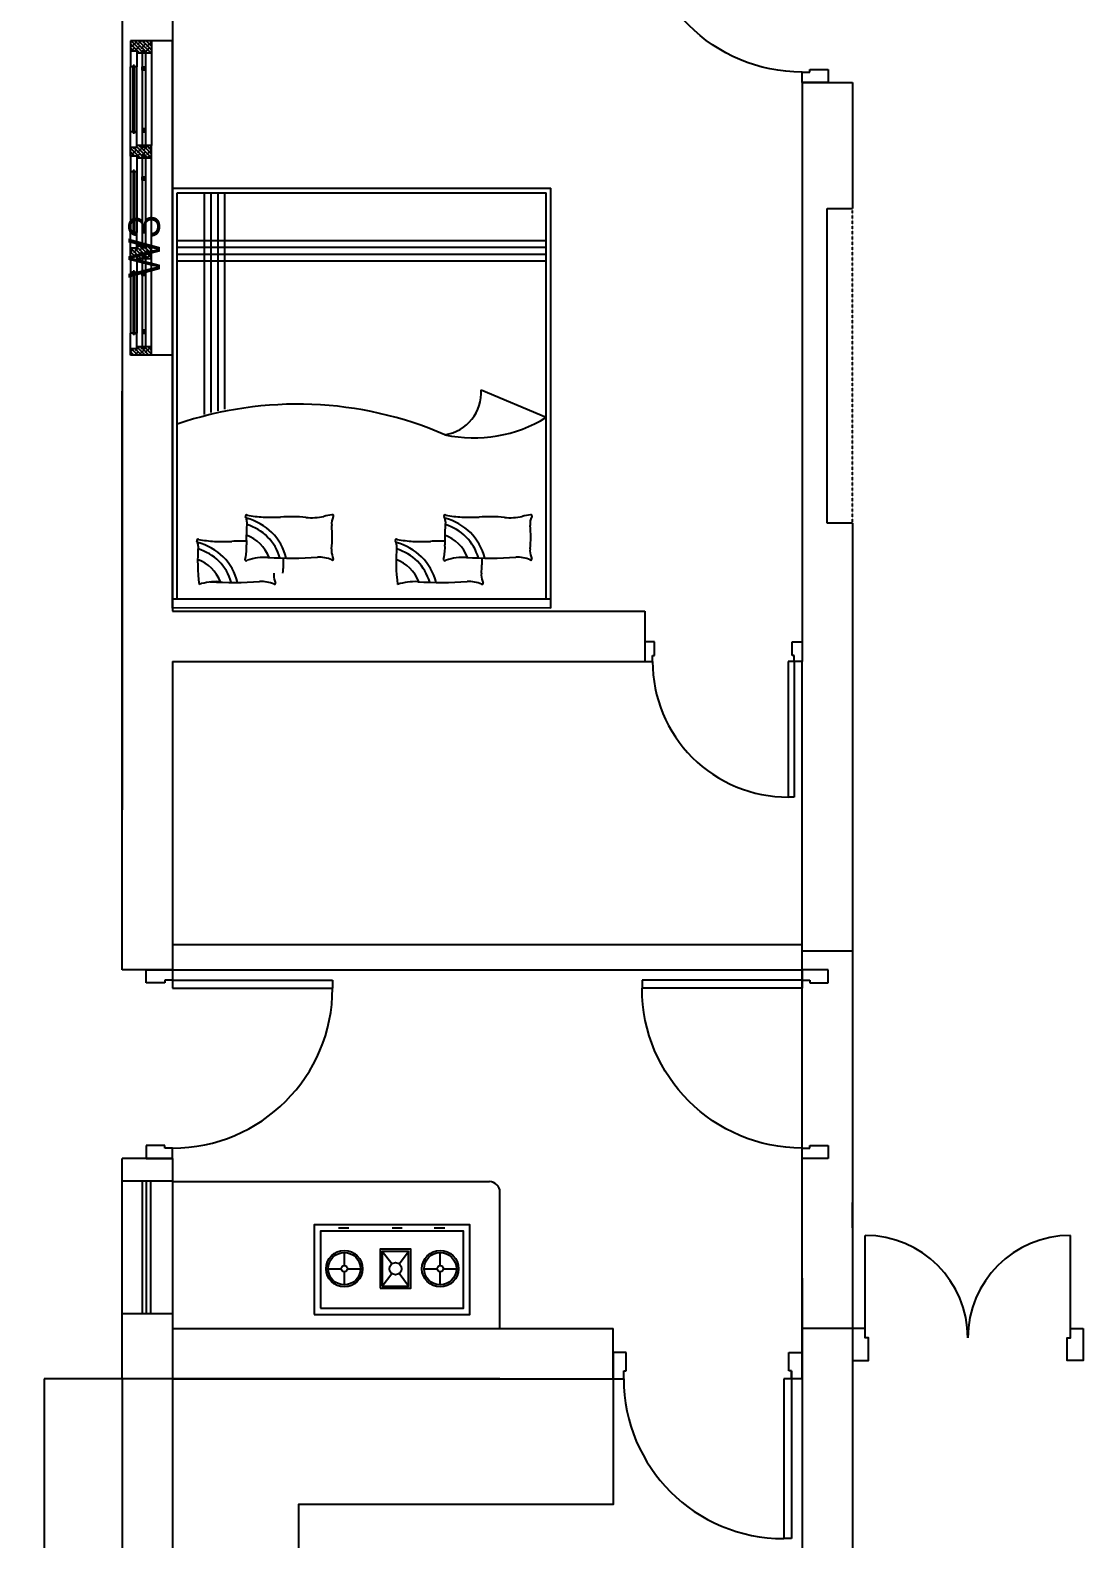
# Model space of a CAD drawing. Extents: x -4409 to 83729, y -39415 to 28842.
# Drawn here: x 8569 to 13557, y -33771 to -26578 of the extents above; entities that cross this region are included whole.
import ezdxf

# ---------------------------------------------------------------- set-up
doc = ezdxf.new("R2010")
doc.units = 0
doc.linetypes.add('HIDDEN2', pattern=[0.1875, 0.125, -0.0625])
doc.layers.get('0').update_dxf_attribs({"linetype": 'CONTINUOUS'})
doc.layers.get('DEFPOINTS').update_dxf_attribs({"linetype": 'CONTINUOUS'})
for name, color, linetype in [('12_TEXT', 54, 'CONTINUOUS'), ('1_WALL', 7, 'CONTINUOUS'), ('4_JOINERY', 217, 'CONTINUOUS'), ('5_FURNETURE', 35, 'CONTINUOUS'), ('DOORS', 171, 'CONTINUOUS'), ('WWW_CADBLOCKSFREE_COM', 7, 'CONTINUOUS')]:
    doc.layers.add(name, color=color, linetype=linetype)
doc.styles.add('1-100', font='txt', dxfattribs={"height": 24})
doc.styles.add('ROMANS', font='ROMANS.shx')
doc.dimstyles.get("Standard").update_dxf_attribs({"dimtxt": 2.5, "dimasz": 2.5, "dimexe": 1.25, "dimexo": 0.625, "dimtad": 1, "dimcen": 2.5, "dimazin": 3, "dimtfac": 1, "dimtmove": 0, "dimatfit": 3})

# ---------------------------------------------------------------- blocks, each defined once
blk = doc.blocks.new('RYTREYR')
at = {"layer": 'DOORS'}
for p, q in [((6351.54, 1005.98), (6351.54, 1082.23)), ((6351.54, 1082.23), (6355.29, 1082.23)), ((6355.29, 1005.98), (6355.29, 1082.23)), ((6351.54, 1005.98), (6355.29, 1005.98))]:
    blk.add_line(p, q, dxfattribs=at)
at = {"layer": 'DOORS', "linetype": 'CONTINUOUS'}
for p, q in [((6346.54, 993.48), (6346.54, 1005.98)), ((6346.54, 1005.98), (6351.54, 1005.98)), ((6351.54, 1005.98), (6351.54, 1002.23)), ((6351.54, 1002.23), (6352.79, 1002.23)), ((6352.79, 1002.23), (6352.79, 993.48)), ((6430.29, 1002.23), (6430.29, 993.48)), ((6431.54, 1002.23), (6430.29, 1002.23)), ((6436.54, 1005.98), (6431.54, 1005.98)), ((6431.54, 1005.98), (6431.54, 1002.23)), ((6436.54, 993.48), (6436.54, 1005.98)), ((6352.79, 993.48), (6346.54, 993.48)), ((6430.29, 993.48), (6436.54, 993.48))]:
    blk.add_line(p, q, dxfattribs=at)
at = {"layer": 'DOORS'}
blk.add_arc((6355.29, 1005.98), 76.25, 0.00387, 89.99831, dxfattribs=at)
blk = doc.blocks.new('ER5T')
at = {"layer": '4_JOINERY', "color": 150}
for p, q in [((169.14, -27.44), (19.14, -27.44)), ((19.14, -27.44), (19.14, -47.44)), ((169.14, -27.44), (169.14, -47.44)), ((19.14, -37.44), (25.14, -37.44)), ((19.14, -37.44), (69.14, -37.44)), ((19.14, -38.24), (19.94, -37.44)), ((19.14, -40.04), (21.74, -37.44)), ((19.14, -41.83), (23.53, -37.44)), ((19.14, -37.44), (19.14, -47.44)), ((19.14, -43.63), (25.14, -37.63)), ((19.14, -38.68), (19.37, -38.91)), ((19.14, -45.43), (25.14, -39.43)), ((19.14, -40.47), (20.27, -41.6)), ((19.14, -47.22), (24.47, -41.88)), ((19.14, -42.27), (21.16, -44.3)), ((19.82, -37.56), (22.06, -39.81)), ((20.72, -40.25), (22.96, -42.5)), ((20.72, -47.44), (25.14, -43.02)), ((21.61, -42.95), (23.86, -45.19)), ((22.51, -38.46), (24.44, -40.38)), ((23.29, -37.44), (23.86, -38.01)), ((23.41, -41.15), (25.14, -42.88)), ((24.28, -40.38), (69.99, -40.38)), ((24.28, -40.38), (24.28, -41.88)), ((24.28, -41.88), (69.99, -41.88)), ((25.08, -37.44), (25.14, -37.49)), ((25.14, -37.44), (25.14, -44.44)), ((31.64, -41.8), (33.05, -40.38)), ((31.64, -41.35), (32.61, -40.38)), ((31.64, -40.91), (32.16, -40.38)), ((31.64, -40.47), (31.72, -40.38)), ((31.64, -40.38), (33.14, -40.38)), ((31.64, -41.88), (31.64, -40.38)), ((33.14, -41.88), (31.64, -41.88)), ((31.99, -41.88), (33.14, -40.74)), ((32.43, -41.88), (33.14, -41.18)), ((32.87, -41.88), (33.14, -41.62)), ((33.14, -40.38), (33.14, -41.88)), ((62.64, -40.38), (61.14, -40.38)), ((61.14, -40.38), (61.14, -41.88)), ((62.28, -41.88), (61.14, -40.74)), ((61.84, -41.88), (61.14, -41.18)), ((61.4, -41.88), (61.14, -41.62)), ((61.14, -41.88), (62.64, -41.88)), ((62.64, -41.8), (61.22, -40.38)), ((62.64, -41.35), (61.67, -40.38)), ((62.64, -40.91), (62.11, -40.38)), ((62.64, -40.47), (62.55, -40.38)), ((62.64, -41.88), (62.64, -40.38)), ((75.14, -37.44), (69.14, -37.44)), ((69.14, -37.44), (69.14, -44.44)), ((69.14, -37.92), (69.62, -37.44)), ((69.14, -39.71), (71.41, -37.44)), ((69.14, -43.31), (75.01, -37.44)), ((69.14, -42.59), (69.94, -43.4)), ((69.37, -37.44), (70.84, -38.91)), ((69.5, -39.36), (71.74, -41.6)), ((69.8, -44.44), (75.14, -39.1)), ((69.99, -40.66), (73.21, -37.44)), ((69.99, -40.38), (69.99, -41.88)), ((70.14, -45.9), (74.28, -41.75)), ((70.39, -42.05), (72.64, -44.3)), ((70.39, -47.44), (75.14, -42.69)), ((71.29, -37.56), (73.54, -39.81)), ((72.19, -40.25), (74.43, -42.5)), ((73.09, -42.95), (74.58, -44.44)), ((73.99, -38.46), (75.14, -39.61)), ((74.28, -40.38), (117.99, -40.38)), ((74.28, -40.38), (74.28, -41.88)), ((74.28, -41.88), (117.99, -41.88)), ((74.76, -37.44), (75.14, -37.81)), ((75.14, -37.44), (75.14, -44.44)), ((117.14, -37.44), (75.14, -37.44)), ((84.14, -41.8), (85.55, -40.38)), ((84.14, -41.35), (85.11, -40.38)), ((84.14, -40.91), (84.66, -40.38)), ((84.14, -40.47), (84.22, -40.38)), ((84.14, -40.38), (85.64, -40.38)), ((84.14, -41.88), (84.14, -40.38)), ((85.64, -41.88), (84.14, -41.88)), ((84.49, -41.88), (85.64, -40.74)), ((84.93, -41.88), (85.64, -41.18)), ((85.37, -41.88), (85.64, -41.62)), ((85.64, -40.38), (85.64, -41.88)), ((110.64, -40.38), (109.14, -40.38)), ((109.14, -40.38), (109.14, -41.88)), ((110.28, -41.88), (109.14, -40.74)), ((109.84, -41.88), (109.14, -41.18)), ((109.4, -41.88), (109.14, -41.62)), ((109.14, -41.88), (110.64, -41.88)), ((110.64, -41.8), (109.22, -40.38)), ((110.64, -41.35), (109.67, -40.38)), ((110.64, -40.91), (110.11, -40.38)), ((110.64, -40.47), (110.55, -40.38)), ((110.64, -41.88), (110.64, -40.38)), ((123.14, -37.44), (117.14, -37.44)), ((117.14, -37.44), (117.14, -44.44)), ((117.14, -37.6), (117.29, -37.44)), ((117.14, -39.39), (119.09, -37.44)), ((117.14, -42.98), (122.68, -37.44)), ((117.14, -37.52), (117.62, -38.01)), ((117.14, -39.32), (118.52, -40.7)), ((117.48, -44.44), (123.14, -38.78)), ((117.91, -41.88), (119.42, -43.4)), ((117.94, -40.38), (120.89, -37.44)), ((117.99, -40.38), (117.99, -41.88)), ((118.14, -45.58), (122.28, -41.43)), ((118.14, -47.37), (123.14, -42.37)), ((118.85, -37.44), (120.32, -38.91)), ((118.97, -39.36), (121.21, -41.6)), ((119.87, -42.05), (122.11, -44.3)), ((120.76, -37.56), (123.01, -39.81)), ((121.66, -40.25), (122.28, -40.87)), ((122.28, -40.38), (165.99, -40.38)), ((122.28, -40.38), (122.28, -41.88)), ((122.28, -41.88), (165.99, -41.88)), ((122.56, -42.95), (123.14, -43.52)), ((123.14, -37.44), (123.14, -44.44)), ((169.14, -37.44), (123.14, -37.44)), ((129.64, -41.8), (131.05, -40.38)), ((129.64, -41.35), (130.61, -40.38)), ((129.64, -40.91), (130.16, -40.38)), ((129.64, -40.47), (129.72, -40.38)), ((129.64, -40.38), (131.14, -40.38)), ((129.64, -41.88), (129.64, -40.38)), ((131.14, -41.88), (129.64, -41.88)), ((129.99, -41.88), (131.14, -40.74)), ((130.43, -41.88), (131.14, -41.18)), ((130.87, -41.88), (131.14, -41.62)), ((131.14, -40.38), (131.14, -41.88)), ((158.64, -40.38), (157.14, -40.38)), ((157.14, -40.38), (157.14, -41.88)), ((158.28, -41.88), (157.14, -40.74)), ((157.84, -41.88), (157.14, -41.18)), ((157.4, -41.88), (157.14, -41.62)), ((157.14, -41.88), (158.64, -41.88)), ((158.64, -41.8), (157.22, -40.38)), ((158.64, -41.35), (157.67, -40.38)), ((158.64, -40.91), (158.11, -40.38)), ((158.64, -40.47), (158.55, -40.38)), ((158.64, -41.88), (158.64, -40.38)), ((169.14, -37.44), (165.14, -37.44)), ((165.14, -37.44), (165.14, -44.44)), ((165.14, -39.07), (166.77, -37.44)), ((165.14, -39.64), (165.3, -39.81)), ((165.14, -42.66), (165.91, -41.88)), ((165.16, -44.44), (169.14, -40.46)), ((165.58, -41.88), (166.2, -42.5)), ((165.62, -40.38), (168.56, -37.44)), ((165.75, -38.46), (167.99, -40.7)), ((165.99, -41.81), (169.14, -38.66)), ((165.99, -40.38), (165.99, -41.88)), ((166.14, -45.25), (169.14, -42.25)), ((166.52, -37.44), (167.1, -38.01)), ((166.65, -41.15), (168.89, -43.4)), ((168.32, -37.44), (169.14, -38.25)), ((168.44, -39.36), (169.14, -40.05)), ((19.14, -45.86), (19.37, -46.09)), ((19.14, -47.44), (24.14, -47.44)), ((19.82, -44.74), (22.06, -46.99)), ((22.51, -45.64), (24.14, -47.27)), ((22.51, -47.44), (24.14, -45.81)), ((24.14, -44.44), (24.14, -47.44)), ((24.14, -44.44), (25.14, -44.44)), ((24.14, -47.44), (31.64, -47.44)), ((24.31, -43.85), (24.9, -44.44)), ((25.14, -44.44), (31.64, -44.44)), ((31.04, -45.64), (31.04, -46.24)), ((31.64, -45.64), (31.04, -45.64)), ((31.64, -46.24), (31.04, -46.24)), ((62.64, -44.44), (31.64, -44.44)), ((31.64, -44.44), (31.64, -45.64)), ((62.64, -45.64), (31.64, -45.64)), ((62.64, -46.24), (31.64, -46.24)), ((31.64, -46.24), (31.64, -47.44)), ((62.64, -47.44), (31.64, -47.44)), ((62.64, -44.44), (62.64, -45.64)), ((69.14, -44.44), (62.64, -44.44)), ((62.64, -45.64), (63.24, -45.64)), ((62.64, -46.24), (62.64, -47.44)), ((62.64, -46.24), (63.24, -46.24)), ((70.14, -47.44), (62.64, -47.44)), ((63.24, -45.64), (63.24, -46.24)), ((69.14, -44.39), (69.19, -44.44)), ((70.14, -44.44), (69.14, -44.44)), ((70.14, -44.44), (70.14, -47.44)), ((70.14, -45.39), (70.84, -46.09)), ((70.14, -47.18), (70.39, -47.44)), ((74.14, -47.44), (70.14, -47.44)), ((71.29, -44.74), (73.54, -46.99)), ((72.19, -47.44), (74.14, -45.49)), ((73.99, -45.64), (74.14, -45.79)), ((73.99, -47.44), (74.14, -47.29)), ((74.14, -44.44), (74.14, -47.44)), ((74.14, -44.44), (75.14, -44.44)), ((74.14, -47.44), (81.64, -47.44)), ((75.14, -44.44), (81.64, -44.44)), ((81.04, -45.64), (81.04, -46.24)), ((81.64, -45.64), (81.04, -45.64)), ((81.64, -46.24), (81.04, -46.24)), ((81.64, -44.44), (81.64, -45.64)), ((81.64, -44.44), (110.64, -44.44)), ((81.64, -45.64), (110.64, -45.64)), ((81.64, -46.24), (81.64, -47.44)), ((81.64, -46.24), (110.64, -46.24)), ((81.64, -47.44), (110.64, -47.44)), ((117.14, -44.44), (110.64, -44.44)), ((110.64, -44.44), (110.64, -45.64)), ((110.64, -45.64), (111.24, -45.64)), ((110.64, -46.24), (111.24, -46.24)), ((110.64, -46.24), (110.64, -47.44)), ((118.14, -47.44), (110.64, -47.44)), ((111.24, -45.64), (111.24, -46.24)), ((118.14, -44.44), (117.14, -44.44)), ((118.07, -43.85), (120.32, -46.09)), ((118.14, -44.44), (118.14, -47.44)), ((122.14, -47.44), (118.14, -47.44)), ((118.97, -46.54), (119.87, -47.44)), ((119.87, -47.44), (122.14, -45.17)), ((120.76, -44.74), (122.14, -46.12)), ((121.66, -47.44), (122.14, -46.96)), ((122.14, -44.44), (122.14, -47.44)), ((122.14, -44.44), (123.14, -44.44)), ((122.14, -47.44), (129.64, -47.44)), ((122.87, -44.44), (123.14, -44.17)), ((123.14, -44.44), (129.64, -44.44)), ((129.04, -45.64), (129.04, -46.24)), ((129.64, -45.64), (129.04, -45.64)), ((129.64, -46.24), (129.04, -46.24)), ((129.64, -44.44), (129.64, -45.64)), ((129.64, -44.44), (158.64, -44.44)), ((129.64, -45.64), (158.64, -45.64)), ((129.64, -46.24), (129.64, -47.44)), ((129.64, -46.24), (158.64, -46.24)), ((129.64, -47.44), (158.64, -47.44)), ((158.64, -44.44), (158.64, -45.64)), ((165.14, -44.44), (158.64, -44.44)), ((158.64, -45.64), (159.24, -45.64)), ((158.64, -46.24), (158.64, -47.44)), ((158.64, -46.24), (159.24, -46.24)), ((166.14, -47.44), (158.64, -47.44)), ((159.24, -45.64), (159.24, -46.24)), ((165.14, -43.23), (167.1, -45.19)), ((166.14, -44.44), (165.14, -44.44)), ((166.14, -47.05), (169.14, -44.05)), ((166.14, -44.44), (166.14, -47.44)), ((166.14, -46.03), (167.54, -47.44)), ((169.14, -47.44), (166.14, -47.44)), ((167.54, -43.85), (169.14, -45.44)), ((167.54, -47.44), (169.14, -45.85)), ((168.44, -46.54), (169.14, -47.23))]:
    blk.add_line(p, q, dxfattribs=at)
blk = doc.blocks.new('*D52')
at = {"layer": 'DEFPOINTS', "color": 0}
for p in [(8636.1, -33007.8), (9247.9, -33007.8), (9247.9, -36183.3)]:
    blk.add_point(p, dxfattribs=at)
at = {"layer": 'WWW_CADBLOCKSFREE_COM', "color": 252}
for p, q in [((9247.8, -33007.8), (8635.9, -33007.8)), ((8636.1, -33008), (8636.1, -34578)), ((8636.1, -36183.1), (8636.1, -34613.1)), ((9247.8, -36183.3), (8635.9, -36183.3))]:
    blk.add_line(p, q, dxfattribs=at)
for points in [[(8636.1, -33008), (8636.1, -33008), (8636.1, -33007.8)], [(8636.1, -36183.1), (8636.1, -36183.1), (8636.1, -36183.3)]]:
    blk.add_solid(points, dxfattribs=at)
at = {"layer": 'WWW_CADBLOCKSFREE_COM', "color": 6, "linetype": 'CONTINUOUS', "style": 'ROMANS'}
blk.add_text('3175', height=35, dxfattribs=at).set_placement((8569.4, -34613.1))
blk = doc.blocks.new('TRH')
at = {"layer": 'DOORS'}
for p, q in [((39041.2, 2496.14), (39041.2, 2565.13)), ((39041.2, 2565.13), (39044.2, 2565.13)), ((39044.2, 2496.14), (39044.2, 2565.13)), ((39041.2, 2496.14), (39044.2, 2496.14))]:
    blk.add_line(p, q, dxfattribs=at)
at = {"layer": 'DOORS', "linetype": 'CONTINUOUS'}
for p, q in [((39037.19, 2486.13), (39037.19, 2496.14)), ((39037.19, 2496.14), (39041.2, 2496.14)), ((39041.2, 2496.14), (39041.2, 2493.14)), ((39117.19, 2496.14), (39113.19, 2496.14)), ((39113.19, 2496.14), (39113.19, 2493.14)), ((39117.19, 2486.13), (39117.19, 2496.14)), ((39042.2, 2486.13), (39037.19, 2486.13)), ((39041.2, 2493.14), (39042.2, 2493.14)), ((39042.2, 2493.14), (39042.2, 2486.13)), ((39112.19, 2493.14), (39112.19, 2486.13)), ((39113.19, 2493.14), (39112.19, 2493.14)), ((39112.19, 2486.13), (39117.19, 2486.13))]:
    blk.add_line(p, q, dxfattribs=at)
at = {"layer": 'DOORS'}
blk.add_arc((39044.2, 2496.14), 68.99, 360, 90, dxfattribs=at)
blk = doc.blocks.new('BED10')
at = {"layer": '5_FURNETURE'}
for p, q in [((1957205.28, 85000.25), (1957205.28, 84995.93)), ((1957205.28, 85000.24), (1957385.53, 85000.18)), ((1957385.53, 84995.93), (1957205.28, 84995.93)), ((1957205.28, 84995.93), (1957205.28, 84800.12)), ((1957207.44, 84995.93), (1957207.44, 84802.28)), ((1957383.38, 84995.93), (1957383.38, 84802.28)), ((1957385.53, 85000.25), (1957385.53, 84995.93)), ((1957385.53, 84995.93), (1957385.53, 84800.12)), ((1957238.43, 84896.19), (1957207.44, 84909.32)), ((1957360.74, 84802.28), (1957360.74, 84905.46)), ((1957363.97, 84802.28), (1957363.97, 84906.17)), ((1957367.21, 84802.28), (1957367.21, 84906.99)), ((1957370.44, 84802.28), (1957370.44, 84907.9)), ((1957207.44, 84834.87), (1957383.38, 84834.87)), ((1957207.44, 84831.64), (1957383.38, 84831.64)), ((1957207.44, 84828.41), (1957383.38, 84828.41)), ((1957207.44, 84825.17), (1957383.38, 84825.17)), ((1957383.38, 84802.28), (1957207.44, 84802.28)), ((1957385.53, 84800.12), (1957205.28, 84800.12))]:
    blk.add_line(p, q, dxfattribs=at)
for centre, radius, start, end in [((1957238.02, 84988.43), 0.522, 65.69697, 204.27409), ((1957244.2, 85002.12), 14.5, 245.69697, 273.70364), ((1957270.19, 85013.15), 25.48, 266.60178, 288.51318), ((1957190.43, 84977.74), 88.57, 355.49251, 7.2995), ((1957336.92, 84988.43), 0.522, 65.69697, 204.27409), ((1957343.1, 85002.12), 14.5, 245.69697, 273.70364), ((1957364.77, 85013.15), 25.48, 266.60178, 288.51318), ((1957285.01, 84977.74), 88.57, 355.49251, 7.2995), ((1957224.59, 84982.37), 14.21, 20.98536, 24.27409), ((1957230.09, 84984.48), 8.32, 353.72696, 20.98536), ((1957291.33, 84977.75), 53.29, 173.72696, 181.42787), ((1957257.41, 84798.02), 190.03, 86.60178, 93.70364), ((1957285.2, 84994.29), 26.01, 193.91584, 256.15021), ((1957285.2, 84994.29), 23.1, 195.87947, 253.96809), ((1957285.2, 84994.29), 18.25, 201.0157, 250.13048), ((1957385.91, 84977.75), 53.29, 173.72696, 181.42787), ((1957323.49, 84982.37), 14.21, 20.98536, 24.27409), ((1957328.99, 84984.48), 8.32, 353.72696, 20.98536), ((1957356.31, 84798.02), 190.03, 86.60178, 93.70364), ((1957379.78, 84994.29), 26.01, 193.91584, 256.15021), ((1957379.78, 84994.29), 23.1, 195.87947, 253.96809), ((1957379.78, 84994.29), 18.25, 201.0157, 250.13048), ((1957214.81, 84976.85), 0.522, 65.69697, 204.27409), ((1957201.38, 84970.79), 14.21, 20.98536, 24.27409), ((1957206.88, 84972.9), 8.32, 353.72696, 20.98536), ((1957221, 84990.54), 14.5, 245.69697, 273.70364), ((1957234.21, 84786.43), 190.03, 86.60178, 93.70364), ((1957261.99, 84982.7), 26.01, 193.91584, 256.15021), ((1957261.99, 84982.7), 23.1, 195.87947, 253.96809), ((1957261.99, 84982.7), 18.25, 201.0157, 250.13048), ((1957246.98, 85001.56), 25.48, 266.60178, 288.82177), ((1957255.78, 84977.03), 0.707, 331.37282, 144.10244), ((1957284.78, 84971.32), 29.1, 170.60439, 182.51964), ((1957280.49, 84963.54), 27.45, 151.37282, 152.83714), ((1957309.4, 84976.85), 0.522, 65.69697, 204.27409), ((1957295.97, 84970.79), 14.21, 20.98536, 24.27409), ((1957301.47, 84972.9), 8.32, 353.72696, 20.98536), ((1957315.58, 84990.54), 14.5, 245.69697, 273.70364), ((1957328.79, 84786.43), 190.03, 86.60178, 93.70364), ((1957356.57, 84982.7), 26.01, 193.91584, 256.15021), ((1957356.57, 84982.7), 23.1, 195.87947, 253.96809), ((1957356.57, 84982.7), 18.25, 201.0157, 250.13048), ((1957341.57, 85001.56), 25.48, 266.60178, 288.82177), ((1957350.36, 84977.03), 0.707, 331.37282, 144.10244), ((1957379.36, 84971.32), 29.1, 170.60439, 182.51964), ((1957375.08, 84963.54), 27.45, 151.37282, 152.83714), ((1957268.12, 84966.17), 53.29, 173.72696, 185.6216), ((1957167.22, 84966.15), 88.57, 355.49251, 2.51964), ((1957257.85, 85046.66), 78.36, 268.47657, 273.51644), ((1957266.8, 84901.04), 67.55, 86.48356, 93.51644), ((1957266.57, 84897.44), 71.15, 80.32335, 86.48356), ((1957278.89, 84967.98), 0.539, 228.06567, 32.37807), ((1957282.76, 84970.46), 4.05, 175.49251, 200.77545), ((1957282.87, 84970.5), 4.16, 200.77545, 212.37807), ((1957362.71, 84966.17), 53.29, 173.72696, 185.6216), ((1957261.81, 84966.15), 88.57, 355.49251, 2.51964), ((1957352.43, 85046.66), 78.36, 268.47657, 273.51644), ((1957361.38, 84901.04), 67.55, 86.48356, 93.51644), ((1957361.16, 84897.44), 71.15, 80.32335, 86.48356), ((1957373.48, 84967.98), 0.539, 228.06567, 32.37807), ((1957377.35, 84970.46), 4.05, 175.49251, 200.77545), ((1957377.45, 84970.5), 4.16, 200.77545, 212.37807), ((1957206.81, 84960.13), 8.33, 335.23828, 5.6216), ((1957301.39, 84960.13), 8.33, 335.23828, 5.6216), ((1957214.66, 84956.25), 0.492, 127.10978, 308.09952), ((1957206.93, 85012.5), 57.2, 278.07575, 282.03548), ((1957224.77, 84928.82), 28.36, 84.69404, 102.03548), ((1957234.64, 85035.08), 78.36, 264.69404, 273.51644), ((1957243.59, 84889.45), 67.55, 86.48356, 93.51644), ((1957243.37, 84885.85), 71.15, 80.32335, 86.48356), ((1957255.69, 84956.39), 0.539, 228.06567, 32.37807), ((1957259.56, 84958.87), 4.05, 175.49251, 200.77545), ((1957259.66, 84958.91), 4.16, 200.77545, 212.37807), ((1957309.25, 84956.25), 0.492, 127.10978, 308.09952), ((1957301.51, 85012.5), 57.2, 278.07575, 282.03548), ((1957319.36, 84928.82), 28.36, 84.69404, 102.03548), ((1957329.23, 85035.08), 78.36, 264.69404, 273.51644), ((1957338.17, 84889.45), 67.55, 86.48356, 93.51644), ((1957337.95, 84885.85), 71.15, 80.32335, 86.48356), ((1957350.27, 84956.39), 0.539, 228.06567, 32.37807), ((1957354.14, 84958.87), 4.05, 175.49251, 200.77545), ((1957354.25, 84958.91), 4.16, 200.77545, 212.37807), ((1957241.82, 84854.03), 65.1, 77.67599, 121.87102), ((1957258.82, 84897.44), 20.43, 98.75932, 183.52178), ((1957326.03, 85079.72), 176.68, 246.54735, 288.94044)]:
    blk.add_arc(centre, radius, start, end, dxfattribs=at)

msp = doc.modelspace()

# ---------------------------------------------------------------- linework, layer by layer
for p, q in [((10038.038, -32288.405), (10088.494, -32288.405)), ((10294.963, -32288.405), (10341.727, -32288.405)), ((10494.94, -32288.405), (10545.396, -32288.405)), ((10066.591, -32468.475), (10066.591, -32406.192)), ((10292.704, -32460.16), (10247.608, -32400.708)), ((10327.677, -32460.16), (10372.773, -32400.708)), ((10523.494, -32468.475), (10523.494, -32406.192)), ((9989.61, -32483.173), (10051.894, -32483.173)), ((10066.591, -32560.154), (10066.591, -32497.871)), ((10081.289, -32483.173), (10143.573, -32483.173)), ((10247.608, -32565.718), (10292.704, -32506.266)), ((10372.773, -32565.718), (10327.677, -32506.266)), ((10446.512, -32483.173), (10508.796, -32483.173)), ((10523.494, -32560.154), (10523.494, -32497.871)), ((10538.192, -32483.173), (10600.475, -32483.173))]:
    msp.add_line(p, q)
for points in [[(9922.83, -32701.544), (10664.356, -32701.544), (10664.356, -32274.245), (9922.83, -32274.245)], [(9952.83, -32671.544), (10634.356, -32671.544), (10634.356, -32304.245), (9952.83, -32304.245)], [(10237.608, -32575.718), (10382.773, -32575.718), (10382.773, -32390.708), (10237.608, -32390.708)]]:
    msp.add_lwpolyline(points, close=True)
at = {"color": 1}
msp.add_lwpolyline([(10247.608, -32565.718), (10372.773, -32565.718), (10372.773, -32400.708), (10247.608, -32400.708)], close=True, dxfattribs=at)
for centre, radius in [((10066.591, -32483.173), 86.981), ((10523.494, -32483.173), 86.981), ((10066.591, -32483.173), 14.698), ((10310.19, -32483.213), 28.935), ((10523.494, -32483.173), 14.698)]:
    msp.add_circle(centre, radius)
for centre in [(10066.591, -32483.173), (10523.494, -32483.173)]:
    msp.add_circle(centre, 76.981, dxfattribs=at)
at = {"layer": '1_WALL'}
for p, q in [((9007.882, -22267.819), (9007.882, -30295.354)), ((9247.882, -25687.819), (9247.882, -29347.819)), ((12247.882, -26827.819), (12247.882, -29347.819)), ((12247.882, -26827.819), (12487.882, -26827.819)), ((12487.882, -26827.819), (12487.882, -27427.84)), ((12367.882, -28927.799), (12367.882, -27427.84)), ((12367.882, -27427.84), (12487.882, -27427.84)), ((12487.882, -27437.84), (12487.882, -27437.84)), ((9007.882, -31057.819), (9007.882, -28299.046)), ((12487.882, -28927.799), (12367.882, -28927.799)), ((12487.882, -28927.799), (12487.882, -29587.819)), ((9247.882, -29347.819), (11497.907, -29347.819)), ((9247.882, -29347.819), (11497.907, -29347.819)), ((9247.882, -29587.819), (9247.882, -31057.819)), ((9247.882, -29587.819), (11497.907, -29587.819)), ((12247.882, -32767.819), (12247.882, -29587.819)), ((12487.882, -29587.819), (12487.882, -32767.693)), ((12247.882, -30967.819), (12487.882, -30967.819)), ((9007.882, -33007.819), (9007.882, -31957.819)), ((9247.882, -31957.819), (9247.882, -32767.819)), ((9247.882, -32065.332), (9007.882, -32065.332)), ((12487.882, -32287.819), (12487.882, -32167.819)), ((12247.882, -32527.819), (12247.882, -32767.819)), ((12247.882, -32762.819), (12247.882, -32642.819)), ((9007.882, -32697.154), (9247.882, -32697.154)), ((9247.882, -32767.819), (11347.882, -32767.819)), ((9247.882, -32767.819), (9247.882, -36183.289)), ((11347.882, -33007.819), (11347.882, -32767.819)), ((12247.882, -33007.819), (12247.882, -32767.819)), ((12487.882, -32767.819), (12247.882, -32767.819)), ((12247.882, -32767.819), (12247.882, -36847.819)), ((12247.882, -32772.819), (12247.882, -32892.819)), ((12487.882, -32767.819), (12487.882, -33007.819)), ((12487.882, -32767.819), (12487.882, -36847.819)), ((9007.882, -33007.819), (9007.882, -36423.289)), ((9247.882, -33007.819), (9007.882, -33007.819)), ((9247.882, -33007.819), (11347.882, -33007.819)), ((10937.882, -33007.819), (11347.882, -33007.819))]:
    msp.add_line(p, q, dxfattribs=at)
at = {"layer": '1_WALL', "color": 1, "linetype": 'HIDDEN2'}
msp.add_line((12487.882, -28927.799), (12487.882, -27427.84), dxfattribs=at)
at = {"layer": '1_WALL', "color": 253}
for p, q in [((9247.882, -32067.819), (10757.882, -32067.819)), ((10807.882, -32767.819), (10807.882, -32117.819))]:
    msp.add_line(p, q, dxfattribs=at)
at = {"layer": '1_WALL', "color": 5}
for points in [[(9102.882, -32065.332), (9102.882, -32697.154)], [(9122.882, -32065.332), (9122.882, -32697.154)], [(9142.882, -32065.332), (9142.882, -32697.154)]]:
    msp.add_lwpolyline(points, dxfattribs=at)
at = {"layer": '1_WALL', "color": 253}
msp.add_arc((10757.882, -32117.819), 50, 0, 90, dxfattribs=at)
at = {"layer": '4_JOINERY', "color": 150}
for p, q in [((12548.993, -32813.527), (12548.993, -32324.638)), ((13526.771, -32813.527), (13526.771, -32324.638)), ((12197.882, -32970.319), (12197.882, -33370.319))]:
    msp.add_line(p, q, dxfattribs=at)
for points in [[(12487.882, -32767.693), (12487.882, -32920.471), (12564.271, -32920.471), (12564.271, -32813.527), (12548.993, -32813.527), (12548.993, -32767.819), (12487.882, -32767.819)], [(13587.882, -32767.693), (13587.882, -32920.471), (13511.493, -32920.471), (13511.493, -32813.527), (13526.771, -32813.527), (13526.771, -32767.819), (13587.882, -32767.819)]]:
    msp.add_lwpolyline(points, dxfattribs=at)
for centre, start, end in [((12548.993, -32813.527), 0, 90), ((13526.771, -32813.527), 90, 180)]:
    msp.add_arc(centre, 488.889, start, end, dxfattribs=at)
at = {"layer": '5_FURNETURE'}
msp.add_line((9247.882, -29347.819), (11497.907, -29347.819), dxfattribs=at)
at = {"layer": 'WWW_CADBLOCKSFREE_COM', "color": 7}
for points in [[(11497.907, -29347.819), (11497.907, -29587.819)], [(12247.882, -29347.819), (12247.882, -29587.819)], [(9247.882, -30937.819), (12247.882, -30937.819)], [(9247.882, -31057.819), (9007.882, -31057.819)], [(9247.882, -31057.819), (12247.882, -31057.819)], [(9247.882, -31957.819), (9007.882, -31957.819)], [(10807.882, -33007.819), (9247.882, -33007.819), (9247.882, -36183.289), (11707.882, -36183.289)]]:
    msp.add_lwpolyline(points, dxfattribs=at)
at = {"layer": 'WWW_CADBLOCKSFREE_COM', "color": 8}
msp.add_lwpolyline([(11347.882, -33007.819), (11347.882, -33607.819), (9847.882, -33607.819), (9847.882, -35583.289)], dxfattribs=at)

# ---------------------------------------------------------------- block references
at = {"color": 5, "xscale": 9.374687640517491, "yscale": 9.374687640517491, "zscale": 9.374687640517491, "rotation": 180}
msp.add_blockref('TRH', (378209.377, -6187.295), dxfattribs=at)
at = {"layer": '1_WALL', "xscale": 10, "yscale": 10, "zscale": 10, "rotation": 270}
msp.add_blockref('ER5T', (9522.265, -26436.454), dxfattribs=at)
at = {"layer": '4_JOINERY', "yscale": 10, "zscale": 10}
for p, xscale, rotation in [((22307.698, 37537.577), -10, 90), ((-811.934, 32407.577), 10, 270), ((22307.698, 32407.577), -10, 90), ((75713.278, -22948.003), 10, 180)]:
    msp.add_blockref('RYTREYR', p, dxfattribs=dict(at, xscale=xscale, rotation=rotation))
at = {"layer": 'DOORS', "xscale": 10, "yscale": 10, "zscale": 10, "rotation": 180}
msp.add_blockref('BED10', (19583103.221, 820669.437), dxfattribs=at)

# ---------------------------------------------------------------- texts
at = {"layer": '12_TEXT', "color": 54, "linetype": 'CONTINUOUS', "style": '1-100'}
msp.add_text('W3', height=150, rotation=90, dxfattribs=at).set_placement((9187.654, -27759.47))

# ---------------------------------------------------------------- dimensions: what is measured, and where the dimension line sits
at = {"layer": 'WWW_CADBLOCKSFREE_COM'}
dim = msp.add_linear_dim(base=(8636.112, -33007.819), p1=(9247.882, -36183.289), p2=(9247.882, -33007.819), angle=90, dimstyle='Standard', dxfattribs=at)
dim.commit()
dim.dimension.update_dxf_attribs({"geometry": '*D52', "text_midpoint": (8636.112, -34595.554)})

doc.saveas('drawing.dxf')
